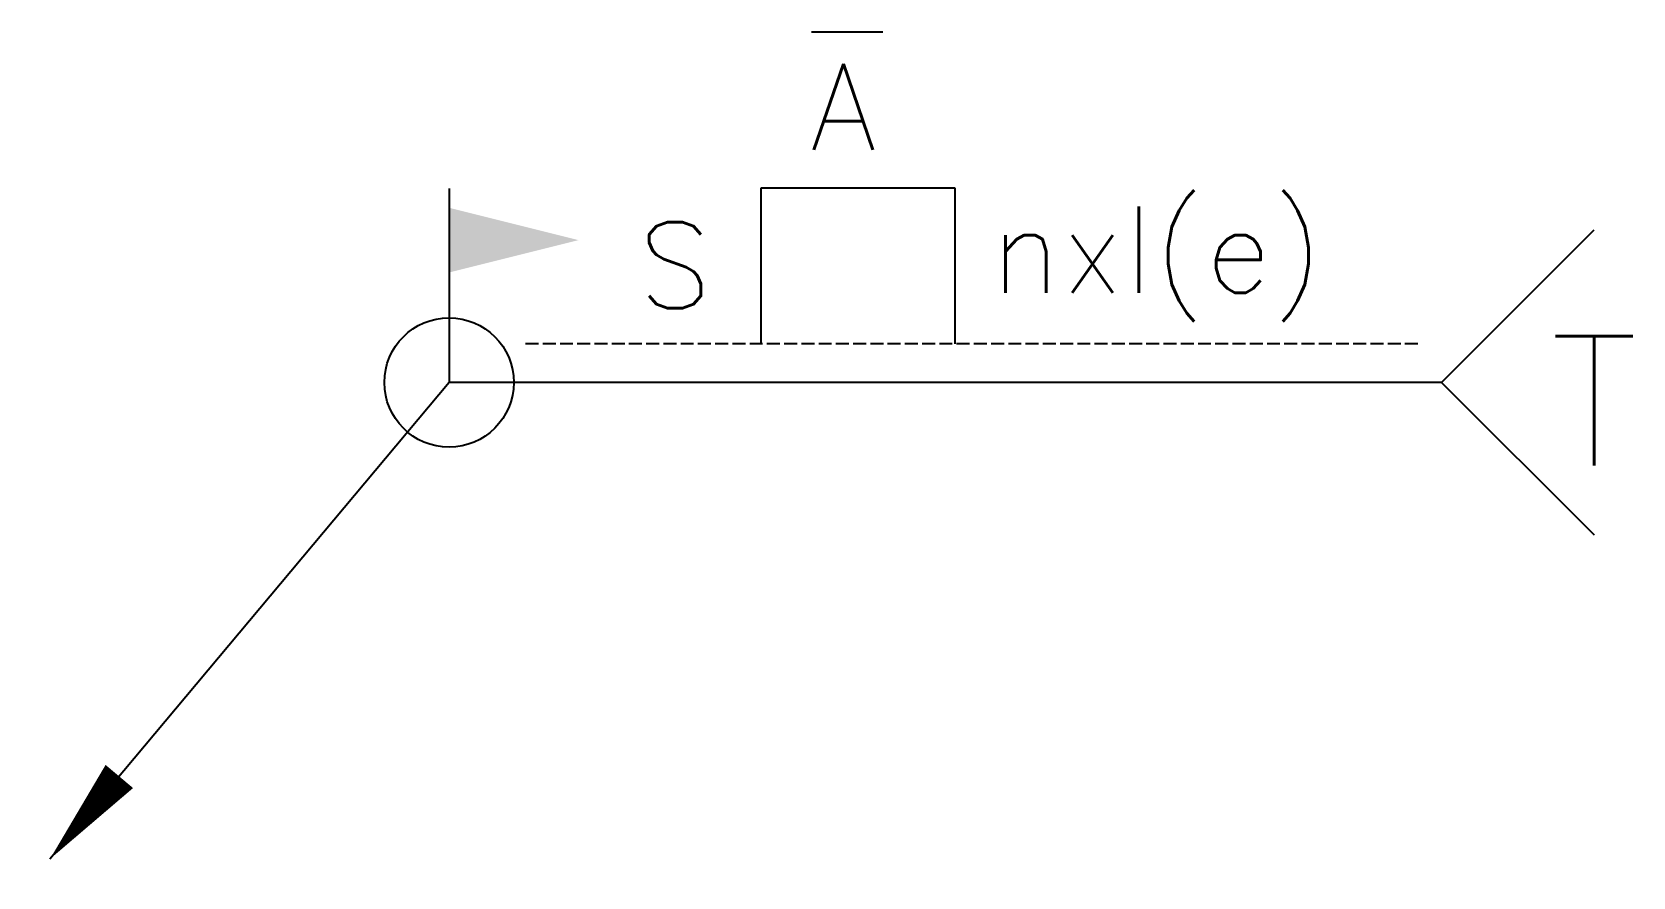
# Model space of a CAD drawing. Extents: x 213.2 to 250.3, y 128 to 147.6.
import ezdxf
from ezdxf.enums import TextEntityAlignment as Align

# ---------------------------------------------------------------- set-up
doc = ezdxf.new("R2010")
doc.units = 0
doc.header["$LTSCALE"] = 0.1
doc.header["$MEASUREMENT"] = 0
doc.linetypes.add('DASHED', pattern=[4, 3, -1])
doc.layers.add('DIM', color=2, linetype='CONTINUOUS')
doc.styles.get("Standard").update_dxf_attribs({"font": 'romans.shx'})

msp = doc.modelspace()

# ---------------------------------------------------------------- linework, layer by layer
at = {"layer": 'DIM'}
for p, q in [((232.914, 147.63), (231.262, 147.63)), ((230.085, 144.007), (230.085, 140.405)), ((234.592, 144.007), (230.085, 144.007)), ((234.592, 140.405), (234.592, 144.007)), ((245.878, 139.506), (249.414, 143.041)), ((222.855, 139.506), (213.597, 128.457)), ((245.878, 139.506), (222.855, 139.506)), ((245.878, 139.506), (249.414, 135.97))]:
    msp.add_line(p, q, dxfattribs=at)
at = {"layer": 'DIM', "color": 2, "linetype": 'CONTINUOUS'}
msp.add_line((222.855, 144.006), (222.855, 139.506), dxfattribs=at)
at = {"layer": 'DIM', "color": 2, "linetype": 'DASHED'}
msp.add_line((245.328, 140.405), (224.607, 140.405), dxfattribs=at)
at = {"layer": 'DIM'}
msp.add_lwpolyline([(213.597, 128.457, 0, 0.833, 0), (215.206, 130.371, 0, 0, 0)], format="xyseb", dxfattribs=at)
at = {"layer": 'DIM', "color": 2}
msp.add_circle((222.855, 139.506), 1.5, dxfattribs=at)
msp.add_solid([(222.855, 142.056), (222.855, 143.556), (225.855, 142.806)], dxfattribs=at)

# ---------------------------------------------------------------- texts
at = {"layer": 'DIM'}
for s, p in [('A', (231.23, 144.897)), ('nxl(e)', (235.422, 141.587)), ('S', (227.239, 141.225))]:
    msp.add_text(s, height=2, dxfattribs=at).set_placement(p)
msp.add_text('T', height=3, dxfattribs=at).set_placement((250.445, 137.581), align=Align.RIGHT)

doc.saveas('drawing.dxf')
